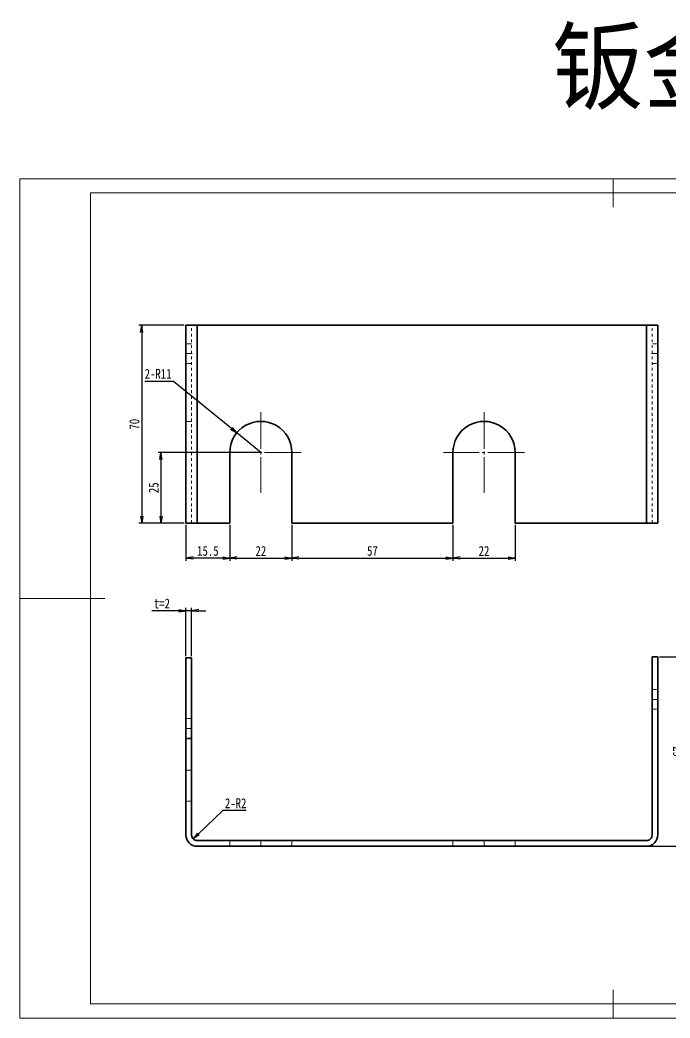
# Model space of a CAD drawing. Header units: millimetres. Extents: x -15766 to 80009, y -9701 to 15159.
# Drawn here: x -12467 to -12236.9, y 4666.5 to 5019.7 of the extents above; entities that cross this region are included whole.
import ezdxf

# ---------------------------------------------------------------- set-up
doc = ezdxf.new("R2010")
doc.units = ezdxf.units.MM
doc.linetypes.add('CENTER-HOKUTO_1', pattern=[16, 13, -1, 1, -1])
doc.linetypes.add('HIDDEN-HOKUTO_1', pattern=[2, 1, -1])
doc.layers.get('DEFPOINTS').update_dxf_attribs({"lineweight": 18})
for name, color, linetype, lineweight in [('AM_7', 2, 'CENTER-HOKUTO_1', 18), ('AM_HID', 1, 'HIDDEN-HOKUTO_1', 18), ('AM_VIS', 7, 'Continuous', 18), ('CDRAFT0', 7, 'Continuous', 18), ('title_frame', 7, 'Continuous', 18), ('word_dim', 9, 'Continuous', 18), ('粗实线层_1', 7, 'Continuous', 15)]:
    doc.layers.add(name, color=color, linetype=linetype, lineweight=lineweight)
doc.styles.add('DIM', font='', dxfattribs={"width": 0.8})
doc.styles.get('DIM').set_extended_font_data('NSimSun')
doc.dimstyles.new('1-1$0', dxfattribs={"dimtxt": 3.5, "dimasz": 2.5, "dimexe": 1, "dimexo": 0.625, "dimgap": 0.8, "dimtad": 1, "dimdsep": 46, "dimtxsty": 'DIM', "dimblk": 'OPEN', "dimcen": 0, "dimdle": 5, "dimclrd": 256, "dimclre": 256, "dimclrt": 3, "dimazin": 3, "dimtfac": 0.5, "dimtmove": 0, "dimatfit": 3, "dimldrblk": 'OPEN', "dimfxl": 0, "dimtolj": 1, "dimarcsym": 0})
doc.dimstyles.new('1-1$4', dxfattribs={"dimtxt": 3.5, "dimasz": 2.5, "dimexe": 1, "dimexo": 0.625, "dimgap": 0.8, "dimtad": 1, "dimtih": 1, "dimtoh": 1, "dimzin": 12, "dimdsep": 46, "dimtxsty": 'DIM', "dimblk": 'OPEN', "dimcen": 0, "dimdle": 5, "dimclrd": 256, "dimclre": 256, "dimclrt": 3, "dimazin": 3, "dimtfac": 0.5, "dimtmove": 0, "dimatfit": 3, "dimldrblk": 'OPEN', "dimfxl": 0, "dimtolj": 1, "dimarcsym": 0})

# ---------------------------------------------------------------- blocks, each defined once
blk = doc.blocks.new('*X1435')
at = {"layer": 'CDRAFT0'}
for p, q in [((420, 297), (0, 297)), ((0, 297), (0, 0)), ((420, 0), (420, 297)), ((0, 0), (420, 0))]:
    blk.add_line(p, q, dxfattribs=at)
at = {"layer": '粗实线层_1'}
for p, q in [((210, 297), (210, 287)), ((415, 292), (25, 292)), ((25, 292), (25, 5)), ((415, 5), (415, 292)), ((0, 148.5), (30, 148.5)), ((420, 148.5), (410, 148.5)), ((210, 0), (210, 10)), ((25, 5), (415, 5))]:
    blk.add_line(p, q, dxfattribs=at)
blk = doc.blocks.new('_OPEN')
at = {"color": 0, "linetype": 'ByBlock', "lineweight": -2}
for p, q in [((-1, 0.166667), (0, 0)), ((-1, -0.166667), (0, 0)), ((0, 0), (-1, 0))]:
    blk.add_line(p, q, dxfattribs=at)
blk = doc.blocks.new('*D1499')
at = {"layer": 'DEFPOINTS', "color": 0, "transparency": 16777216}
for p in [(-12408.26, 4841.67), (-12392.76, 4841.67), (-12408.26, 4829.27)]:
    blk.add_point(p, dxfattribs=at)
at = {"layer": 'word_dim', "linetype": 'Continuous', "lineweight": -2, "transparency": 16777216}
for p, q in [((-12408.26, 4841.04), (-12408.26, 4828.27)), ((-12392.76, 4841.04), (-12392.76, 4828.27)), ((-12395.26, 4829.27), (-12405.76, 4829.27))]:
    blk.add_line(p, q, dxfattribs=at)
at = {"layer": 'word_dim', "lineweight": -2, "transparency": 16777216, "xscale": 2.5, "yscale": 2.5, "zscale": 2.5, "rotation": 180}
blk.add_blockref('_OPEN', (-12408.26, 4829.27), dxfattribs=at)
at = {"layer": 'word_dim', "lineweight": -2, "transparency": 16777216, "xscale": 2.5, "yscale": 2.5, "zscale": 2.5}
blk.add_blockref('_OPEN', (-12392.76, 4829.27), dxfattribs=at)
at = {"layer": 'word_dim', "color": 3, "transparency": 16777216, "insert": (-12400.51, 4831.82), "char_height": 3.5, "attachment_point": 5, "style": 'DIM'}
blk.add_mtext('\\A1;15.5', dxfattribs=at)
blk = doc.blocks.new('*D1500')
at = {"layer": 'DEFPOINTS', "color": 0, "transparency": 16777216}
for p in [(-12392.76, 4841.67), (-12370.76, 4841.67), (-12370.76, 4829.27)]:
    blk.add_point(p, dxfattribs=at)
at = {"layer": 'word_dim', "linetype": 'Continuous', "lineweight": -2, "transparency": 16777216}
for p, q in [((-12392.76, 4841.04), (-12392.76, 4828.27)), ((-12370.76, 4841.04), (-12370.76, 4828.27)), ((-12390.26, 4829.27), (-12373.26, 4829.27))]:
    blk.add_line(p, q, dxfattribs=at)
at = {"layer": 'word_dim', "lineweight": -2, "transparency": 16777216, "xscale": 2.5, "yscale": 2.5, "zscale": 2.5, "rotation": 180}
blk.add_blockref('_OPEN', (-12392.76, 4829.27), dxfattribs=at)
at = {"layer": 'word_dim', "lineweight": -2, "transparency": 16777216, "xscale": 2.5, "yscale": 2.5, "zscale": 2.5}
blk.add_blockref('_OPEN', (-12370.76, 4829.27), dxfattribs=at)
at = {"layer": 'word_dim', "color": 3, "transparency": 16777216, "insert": (-12381.76, 4831.82), "char_height": 3.5, "attachment_point": 5, "style": 'DIM'}
blk.add_mtext('\\A1;22', dxfattribs=at)
blk = doc.blocks.new('*D1501')
at = {"layer": 'DEFPOINTS', "color": 0, "transparency": 16777216}
for p in [(-12370.76, 4841.67), (-12313.76, 4841.67), (-12313.76, 4829.27)]:
    blk.add_point(p, dxfattribs=at)
at = {"layer": 'word_dim', "linetype": 'Continuous', "lineweight": -2, "transparency": 16777216}
for p, q in [((-12370.76, 4841.04), (-12370.76, 4828.27)), ((-12313.76, 4841.04), (-12313.76, 4828.27)), ((-12368.26, 4829.27), (-12316.26, 4829.27))]:
    blk.add_line(p, q, dxfattribs=at)
at = {"layer": 'word_dim', "lineweight": -2, "transparency": 16777216, "xscale": 2.5, "yscale": 2.5, "zscale": 2.5, "rotation": 180}
blk.add_blockref('_OPEN', (-12370.76, 4829.27), dxfattribs=at)
at = {"layer": 'word_dim', "lineweight": -2, "transparency": 16777216, "xscale": 2.5, "yscale": 2.5, "zscale": 2.5}
blk.add_blockref('_OPEN', (-12313.76, 4829.27), dxfattribs=at)
at = {"layer": 'word_dim', "color": 3, "transparency": 16777216, "insert": (-12342.26, 4831.82), "char_height": 3.5, "attachment_point": 5, "style": 'DIM'}
blk.add_mtext('\\A1;57', dxfattribs=at)
blk = doc.blocks.new('*D1502')
at = {"layer": 'DEFPOINTS', "color": 0, "transparency": 16777216}
for p in [(-12313.76, 4841.67), (-12291.76, 4841.67), (-12291.76, 4829.27)]:
    blk.add_point(p, dxfattribs=at)
at = {"layer": 'word_dim', "linetype": 'Continuous', "lineweight": -2, "transparency": 16777216}
for p, q in [((-12313.76, 4841.04), (-12313.76, 4828.27)), ((-12291.76, 4841.04), (-12291.76, 4828.27)), ((-12311.26, 4829.27), (-12294.26, 4829.27))]:
    blk.add_line(p, q, dxfattribs=at)
at = {"layer": 'word_dim', "lineweight": -2, "transparency": 16777216, "xscale": 2.5, "yscale": 2.5, "zscale": 2.5, "rotation": 180}
blk.add_blockref('_OPEN', (-12313.76, 4829.27), dxfattribs=at)
at = {"layer": 'word_dim', "lineweight": -2, "transparency": 16777216, "xscale": 2.5, "yscale": 2.5, "zscale": 2.5}
blk.add_blockref('_OPEN', (-12291.76, 4829.27), dxfattribs=at)
at = {"layer": 'word_dim', "color": 3, "transparency": 16777216, "insert": (-12302.76, 4831.82), "char_height": 3.5, "attachment_point": 5, "style": 'DIM'}
blk.add_mtext('\\A1;22', dxfattribs=at)
blk = doc.blocks.new('*D1503')
at = {"layer": 'DEFPOINTS', "color": 0, "transparency": 16777216}
for p in [(-12381.76, 4866.67), (-12417.14, 4841.67), (-12408.26, 4841.67)]:
    blk.add_point(p, dxfattribs=at)
at = {"layer": 'word_dim', "linetype": 'Continuous', "lineweight": -2, "transparency": 16777216}
for p, q in [((-12382.39, 4866.67), (-12418.14, 4866.67)), ((-12417.14, 4864.17), (-12417.14, 4844.17)), ((-12408.89, 4841.67), (-12418.14, 4841.67))]:
    blk.add_line(p, q, dxfattribs=at)
at = {"layer": 'word_dim', "lineweight": -2, "transparency": 16777216, "xscale": 2.5, "yscale": 2.5, "zscale": 2.5}
for p, rotation in [((-12417.14, 4866.67), 90), ((-12417.14, 4841.67), 270)]:
    blk.add_blockref('_OPEN', p, dxfattribs=dict(at, rotation=rotation))
at = {"layer": 'word_dim', "color": 3, "transparency": 16777216, "insert": (-12419.69, 4854.17), "char_height": 3.5, "attachment_point": 5, "rotation": 90, "style": 'DIM'}
blk.add_mtext('\\A1;25', dxfattribs=at)
blk = doc.blocks.new('*D1504')
at = {"layer": 'DEFPOINTS', "color": 0, "transparency": 16777216}
for p in [(-12408.26, 4911.67), (-12423.94, 4841.67), (-12408.26, 4841.67)]:
    blk.add_point(p, dxfattribs=at)
at = {"layer": 'word_dim', "linetype": 'Continuous', "lineweight": -2, "transparency": 16777216}
for p, q in [((-12408.89, 4911.67), (-12424.94, 4911.67)), ((-12423.94, 4909.17), (-12423.94, 4844.17)), ((-12408.89, 4841.67), (-12424.94, 4841.67))]:
    blk.add_line(p, q, dxfattribs=at)
at = {"layer": 'word_dim', "lineweight": -2, "transparency": 16777216, "xscale": 2.5, "yscale": 2.5, "zscale": 2.5}
for p, rotation in [((-12423.94, 4911.67), 90), ((-12423.94, 4841.67), 270)]:
    blk.add_blockref('_OPEN', p, dxfattribs=dict(at, rotation=rotation))
at = {"layer": 'word_dim', "color": 3, "transparency": 16777216, "insert": (-12426.49, 4876.67), "char_height": 3.5, "attachment_point": 5, "rotation": 90, "style": 'DIM'}
blk.add_mtext('\\A1;70', dxfattribs=at)
blk = doc.blocks.new('*D1505')
at = {"layer": 'DEFPOINTS', "color": 0, "transparency": 16777216}
for p in [(-12408.26, 4810.63), (-12408.26, 4794.01), (-12406.26, 4794.01)]:
    blk.add_point(p, dxfattribs=at)
at = {"layer": 'word_dim', "linetype": 'Continuous', "lineweight": -2, "transparency": 16777216}
for p, q in [((-12408.26, 4794.63), (-12408.26, 4811.63)), ((-12406.26, 4794.63), (-12406.26, 4811.63)), ((-12410.76, 4810.63), (-12420.34, 4810.63)), ((-12406.26, 4810.63), (-12408.26, 4810.63)), ((-12403.76, 4810.63), (-12401.26, 4810.63))]:
    blk.add_line(p, q, dxfattribs=at)
at = {"layer": 'word_dim', "lineweight": -2, "transparency": 16777216, "xscale": 2.5, "yscale": 2.5, "zscale": 2.5}
blk.add_blockref('_OPEN', (-12408.26, 4810.63), dxfattribs=at)
at = {"layer": 'word_dim', "lineweight": -2, "transparency": 16777216, "xscale": 2.5, "yscale": 2.5, "zscale": 2.5, "rotation": 180}
blk.add_blockref('_OPEN', (-12406.26, 4810.63), dxfattribs=at)
at = {"layer": 'word_dim', "color": 3, "transparency": 16777216, "insert": (-12416.8, 4813.18), "char_height": 3.5, "attachment_point": 5, "style": 'DIM'}
blk.add_mtext('\\A1;t=2', dxfattribs=at)
blk = doc.blocks.new('*D1506')
at = {"layer": 'DEFPOINTS', "color": 0, "transparency": 16777216}
for p in [(-12405.7, 4729.91), (-12404.26, 4731.29)]:
    blk.add_point(p, dxfattribs=at)
at = {"layer": 'word_dim', "linetype": 'Continuous', "lineweight": -2, "transparency": 16777216}
for p, q in [((-12395.24, 4739.99), (-12403.9, 4731.64)), ((-12386.93, 4739.99), (-12395.24, 4739.99))]:
    blk.add_line(p, q, dxfattribs=at)
at = {"layer": 'word_dim', "lineweight": -2, "transparency": 16777216, "xscale": 2.5, "yscale": 2.5, "zscale": 2.5, "rotation": 223.9359968681619}
blk.add_blockref('_OPEN', (-12405.7, 4729.91), dxfattribs=at)
at = {"layer": 'word_dim', "color": 3, "transparency": 16777216, "insert": (-12390.68, 4742.54), "char_height": 3.5, "attachment_point": 5, "style": 'DIM'}
blk.add_mtext('\\A1;2-R2', dxfattribs=at)
blk = doc.blocks.new('*D1508')
at = {"layer": 'DEFPOINTS', "color": 0, "transparency": 16777216}
for p in [(-12241.26, 4794.29), (-12245.26, 4727.29), (-12231.58, 4727.29)]:
    blk.add_point(p, dxfattribs=at)
at = {"layer": 'word_dim', "linetype": 'Continuous', "lineweight": -2, "transparency": 16777216}
for p, q in [((-12240.64, 4794.29), (-12230.58, 4794.29)), ((-12231.58, 4791.79), (-12231.58, 4729.79)), ((-12244.64, 4727.29), (-12230.58, 4727.29))]:
    blk.add_line(p, q, dxfattribs=at)
at = {"layer": 'word_dim', "lineweight": -2, "transparency": 16777216, "xscale": 2.5, "yscale": 2.5, "zscale": 2.5}
for p, rotation in [((-12231.58, 4794.29), 90), ((-12231.58, 4727.29), 270)]:
    blk.add_blockref('_OPEN', p, dxfattribs=dict(at, rotation=rotation))
at = {"layer": 'word_dim', "color": 3, "transparency": 16777216, "insert": (-12234.13, 4760.79), "char_height": 3.5, "attachment_point": 5, "rotation": 90, "style": 'DIM'}
blk.add_mtext('\\A1;67', dxfattribs=at)
blk = doc.blocks.new('*D1517')
at = {"layer": 'DEFPOINTS', "color": 0, "transparency": 16777216}
for p in [(-12390.28, 4873.63), (-12381.76, 4866.67)]:
    blk.add_point(p, dxfattribs=at)
at = {"layer": 'word_dim', "linetype": 'Continuous', "lineweight": -2, "transparency": 16777216}
for p, q in [((-12422.81, 4891.94), (-12412.66, 4891.94)), ((-12412.66, 4891.94), (-12392.21, 4875.21)), ((-12381.76, 4866.67), (-12390.28, 4873.63))]:
    blk.add_line(p, q, dxfattribs=at)
at = {"layer": 'word_dim', "lineweight": -2, "transparency": 16777216, "xscale": 2.5, "yscale": 2.5, "zscale": 2.5, "rotation": 320.7185889068838}
blk.add_blockref('_OPEN', (-12390.28, 4873.63), dxfattribs=at)
at = {"layer": 'word_dim', "color": 3, "transparency": 16777216, "insert": (-12418.14, 4894.49), "char_height": 3.5, "attachment_point": 5, "style": 'DIM'}
blk.add_mtext('\\A1;2-R11', dxfattribs=at)

msp = doc.modelspace()

# ---------------------------------------------------------------- linework, layer by layer
at = {"layer": 'AM_7', "ltscale": 0.06001}
for p, q in [((-12408.46218, 4901.66528), (-12406.06179, 4901.66528)), ((-12408.46218, 4769.00757), (-12406.06179, 4769.00757))]:
    msp.add_line(p, q, dxfattribs=at)
at = {"layer": 'AM_7', "ltscale": 0.060022}
for p, q in [((-12241.06179, 4901.66528), (-12243.46266, 4901.66528)), ((-12406.06179, 4866.66528), (-12408.46266, 4866.66528)), ((-12241.06179, 4779.2948), (-12243.46266, 4779.2948)), ((-12406.06179, 4754.2948), (-12408.46266, 4754.2948))]:
    msp.add_line(p, q, dxfattribs=at)
at = {"layer": 'AM_7'}
for p, q in [((-12381.76198, 4880.96533), (-12381.76198, 4852.36535)), ((-12302.76198, 4880.96533), (-12302.76198, 4852.36535)), ((-12367.46218, 4866.66528), (-12396.06179, 4866.66528)), ((-12288.46218, 4866.66528), (-12317.06179, 4866.66528))]:
    msp.add_line(p, q, dxfattribs=at)
at = {"layer": 'AM_7', "ltscale": 0.060016}
for p, q in [((-12381.76198, 4729.49487), (-12381.76198, 4727.09424)), ((-12302.76198, 4729.49487), (-12302.76198, 4727.09424))]:
    msp.add_line(p, q, dxfattribs=at)
at = {"layer": 'AM_HID'}
for p, q in [((-12406.26198, 4841.66528), (-12406.26198, 4911.66528)), ((-12404.26198, 4841.66528), (-12404.26198, 4911.66528)), ((-12245.26198, 4841.66528), (-12245.26198, 4911.66528)), ((-12243.26198, 4841.66528), (-12243.26198, 4911.66528))]:
    msp.add_line(p, q, dxfattribs=at)
at = {"layer": 'AM_HID', "ltscale": 0.05}
for p, q in [((-12408.26198, 4905.16528), (-12406.26198, 4905.16528)), ((-12241.26198, 4905.16528), (-12243.26198, 4905.16528)), ((-12408.26198, 4898.16528), (-12406.26198, 4898.16528)), ((-12241.26198, 4898.16528), (-12243.26198, 4898.16528)), ((-12406.26198, 4877.66528), (-12408.26198, 4877.66528)), ((-12408.26198, 4866.66528), (-12406.26198, 4866.66528)), ((-12408.26198, 4866.66528), (-12406.26198, 4866.66528)), ((-12241.26198, 4782.7948), (-12243.26198, 4782.7948)), ((-12241.26198, 4775.7948), (-12243.26198, 4775.7948)), ((-12408.26198, 4772.50757), (-12406.26198, 4772.50757)), ((-12408.26198, 4765.50757), (-12406.26198, 4765.50757)), ((-12408.26198, 4765.2948), (-12406.26198, 4765.2948)), ((-12408.26198, 4743.2948), (-12406.26198, 4743.2948)), ((-12392.76198, 4727.2948), (-12392.76198, 4729.2948)), ((-12370.76198, 4727.2948), (-12370.76198, 4729.2948)), ((-12313.76198, 4727.2948), (-12313.76198, 4729.2948)), ((-12291.76198, 4727.2948), (-12291.76198, 4729.2948))]:
    msp.add_line(p, q, dxfattribs=at)
at = {"layer": 'AM_VIS', "lineweight": 35, "ltscale": 0.1}
for p, q in [((-12408.26198, 4911.66528), (-12404.26198, 4911.66528)), ((-12245.26198, 4911.66528), (-12241.26198, 4911.66528)), ((-12408.26198, 4841.66528), (-12404.26198, 4841.66528)), ((-12245.26198, 4841.66528), (-12241.26198, 4841.66528))]:
    msp.add_line(p, q, dxfattribs=at)
at = {"layer": 'AM_VIS', "lineweight": 35}
for p, q in [((-12408.26198, 4841.66528), (-12408.26198, 4911.66528)), ((-12404.26198, 4841.66528), (-12404.26198, 4911.66528)), ((-12404.26198, 4911.66528), (-12245.26198, 4911.66528)), ((-12245.26198, 4841.66528), (-12245.26198, 4911.66528)), ((-12241.26198, 4841.66528), (-12241.26198, 4911.66528)), ((-12392.76198, 4841.66528), (-12392.76198, 4866.66528)), ((-12370.76198, 4866.66528), (-12370.76198, 4841.66528)), ((-12313.76198, 4841.66528), (-12313.76198, 4866.66528)), ((-12291.76198, 4866.66528), (-12291.76198, 4841.66528)), ((-12370.76198, 4841.66528), (-12313.76198, 4841.66528)), ((-12291.76198, 4841.66528), (-12245.26198, 4841.66528)), ((-12408.26198, 4794.00757), (-12408.26198, 4731.2948)), ((-12406.26198, 4794.00757), (-12406.26198, 4731.2948)), ((-12243.26198, 4731.2948), (-12243.26198, 4794.2948)), ((-12241.26198, 4731.2948), (-12241.26198, 4794.2948)), ((-12404.26198, 4729.2948), (-12245.26198, 4729.2948)), ((-12404.26198, 4727.2948), (-12245.26198, 4727.2948))]:
    msp.add_line(p, q, dxfattribs=at)
at = {"layer": 'AM_VIS', "lineweight": 35, "ltscale": 0.2875}
msp.add_line((-12404.26198, 4841.66528), (-12392.76198, 4841.66528), dxfattribs=at)
at = {"layer": 'AM_VIS', "lineweight": 35, "ltscale": 0.05}
for p, q in [((-12408.26198, 4794.00757), (-12406.26198, 4794.00757)), ((-12243.26198, 4794.2948), (-12241.26198, 4794.2948))]:
    msp.add_line(p, q, dxfattribs=at)
at = {"layer": 'AM_VIS', "lineweight": 35}
for centre, radius, start, end in [((-12381.76198, 4866.66528), 11, 0, 180.000005), ((-12302.76198, 4866.66528), 11, 0, 180.000005), ((-12404.26198, 4731.2948), 4, 180.000005, 269.9999975), ((-12404.26198, 4731.2948), 2, 179.999995, 269.9999975), ((-12245.26198, 4731.2948), 2, 269.9999975, 0), ((-12245.26198, 4731.2948), 4, 269.9999975, 0)]:
    msp.add_arc(centre, radius, start, end, dxfattribs=at)

# ---------------------------------------------------------------- block references
at = {"layer": 'title_frame'}
msp.add_blockref('*X1435', (-12467.03915, 4666.51982), dxfattribs=at)

# ---------------------------------------------------------------- texts
at = {"layer": 'word_dim', "color": 3, "insert": (-12278.72199, 5015.77286), "char_height": 25, "width": 116.6634772, "attachment_point": 1}
msp.add_mtext('钣金', dxfattribs=at)

# ---------------------------------------------------------------- dimensions: what is measured, and where the dimension line sits
at = {"layer": 'word_dim', "color": 3, "true_color": 0x00ff00}
for base, p1, p2, picture, middle in [((-12423.94432, 4841.66528), (-12408.26198, 4911.66528), (-12408.26198, 4841.66528), '*D1504', (-12426.49432, 4876.66528)), ((-12417.14208, 4841.66528), (-12381.76198, 4866.66528), (-12408.26198, 4841.66528), '*D1503', (-12419.69208, 4854.16528)), ((-12231.57759, 4727.2948), (-12241.26198, 4794.2948), (-12245.26198, 4727.2948), '*D1508', (-12234.12759, 4760.7948))]:
    dim = msp.add_linear_dim(base=base, p1=p1, p2=p2, angle=90, dimstyle='1-1$0', dxfattribs=at)
    dim.commit()
    dim.dimension.update_dxf_attribs({"geometry": picture, "text_midpoint": middle})
dim = msp.add_radius_dim(center=(-12381.76198, 4866.66528), mpoint=(-12390.27648, 4873.62971), text='2-<>', dimstyle='1-1$4', dxfattribs=at)
dim.commit()
dim.dimension.update_dxf_attribs({"geometry": '*D1517', "text_midpoint": (-12418.13724, 4891.94057), "dimtype": 164})
for base, p1, p2, picture, middle in [((-12408.26198, 4829.26618), (-12392.76198, 4841.66528), (-12408.26198, 4841.66528), '*D1499', (-12400.51198, 4831.81618)), ((-12370.76198, 4829.26618), (-12392.76198, 4841.66528), (-12370.76198, 4841.66528), '*D1500', (-12381.76198, 4831.81618)), ((-12313.76198, 4829.26618), (-12370.76198, 4841.66528), (-12313.76198, 4841.66528), '*D1501', (-12342.26198, 4831.81618)), ((-12291.76198, 4829.26618), (-12313.76198, 4841.66528), (-12291.76198, 4841.66528), '*D1502', (-12302.76198, 4831.81618))]:
    dim = msp.add_linear_dim(base=base, p1=p1, p2=p2, dimstyle='1-1$0', dxfattribs=at)
    dim.commit()
    dim.dimension.update_dxf_attribs({"geometry": picture, "text_midpoint": middle})
dim = msp.add_linear_dim(base=(-12408.26198, 4810.63472), p1=(-12406.26198, 4794.00757), p2=(-12408.26198, 4794.00757), text='t=<>', dimstyle='1-1$0', dxfattribs=at)
dim.commit()
dim.dimension.update_dxf_attribs({"geometry": '*D1505', "text_midpoint": (-12416.79976, 4813.18472)})
dim = msp.add_radius_dim(center=(-12404.26198, 4731.2948), mpoint=(-12405.70221, 4729.90709), text='2-<>', dimstyle='1-1$4', override={"dimtmove": 1}, dxfattribs=at)
dim.commit()
dim.dimension.update_dxf_attribs({"geometry": '*D1506', "text_midpoint": (-12395.24109, 4739.98672), "dimtype": 164})

doc.saveas('drawing.dxf')
